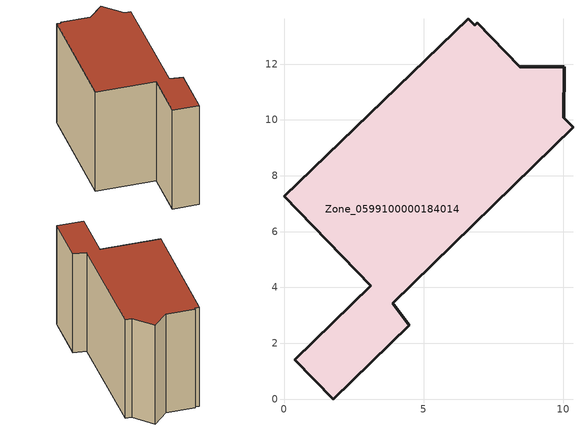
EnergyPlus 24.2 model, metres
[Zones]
Zone_0599100000184014
 floor ground (C_G): 3.9,3.44 4.48,2.65 1.76,0 0.39,1.41 3.11,4.06 0,7.26 6.61,13.62 6.83,13.39 6.92,13.47 8.44,11.91 10.04,11.9 10.02,10.07 10.35,9.73 z0
 wall outside (C_F): 4.48,2.65 3.9,3.44 10.35,9.73 10.02,10.07 10.04,11.9 8.44,11.91 6.92,13.47 6.83,13.39 6.61,13.62 0,7.26 3.11,4.06 0.39,1.41 1.76,0 4.48,2.65 z0:8.23
 roof outside (C_R): 6.61,13.62 0,7.26 3.11,4.06 0.39,1.41 1.76,0 4.48,2.65 3.9,3.44 10.35,9.73 10.02,10.07 10.04,11.9 8.44,11.91 6.92,13.47 6.83,13.39 z8.23
[BUILDING]
Pand.0599100000184014: North Axis=0; Terrain=City; Loads Convergence Tolerance Value=0.04; Temperature Convergence Tolerance Value=0.4; Solar Distribution=FullExterior; Maximum Number of Warmup Days=25; Minimum Number of Warmup Days=1
[Site:Location]
Rotterdam.The.Hague.AP_ZH_NLD Design_Conditions: Latitude=51.96; Longitude=4.45; Time Zone=1; Elevation=-4.5
[SITE:GROUNDTEMPERATURE:BUILDINGSURFACE]
18, 18, 18, 18, 18, 18, 18, 18, 18, 18, 18, 18
[MATERIAL] Thermal Absorptance=0.9; Solar Absorptance=0.7; Visible Absorptance=0.7
Name | Roughness | Thickness | Conductivity | Density | Specific Heat
G.TI.1975-1991 | MediumSmooth | 0.15 | 0.288461 | 540 | 1210
F.TI.1975-1991 | Rough | 0.3 | 0.230769 | 1920 | 840
R.TI.1975-1991 | MediumRough | 0.2 | 0.153846 | 1500 | 1000
[CONSTRUCTION]
C_G: G.TI.1975-1991
C_F: F.TI.1975-1991
C_R: R.TI.1975-1991
[ZONE]
Zone_0599100000184014: Type=1; Multiplier=1; Ceiling Height=Autocalculate; Volume=Autocalculate; Floor Area=autocalculate; Part of Total Floor Area=Yes
[ZONEINFILTRATION:DESIGNFLOWRATE]
Infil_Zone_0599100000184014: Zone or ZoneList or Space or SpaceList=Zone_0599100000184014; Schedule=AlwaysOn; Design Flow Rate Calculation Method=Flow/Area; Flow Rate per Floor Area=0.003; Constant Term Coefficient=1; Temperature Term Coefficient=0; Velocity Term Coefficient=0; Velocity Squared Term Coefficient=0
[HVACTEMPLATE:ZONE:IDEALLOADSAIRSYSTEM]
Zone_0599100000184014: Maximum Heating Supply Air Temperature=50; Minimum Cooling Supply Air Temperature=13; Maximum Heating Supply Air Humidity Ratio=0.0156; Minimum Cooling Supply Air Humidity Ratio=0.0077; Heating Limit=NoLimit; Cooling Limit=NoLimit; Dehumidification Control Type=ConstantSensibleHeatRatio; Cooling Sensible Heat Ratio=0.7; Dehumidification Setpoint=60; Humidification Control Type=None; Humidification Setpoint=30; Outdoor Air Method=None; Outdoor Air Flow Rate per Person=0.00944; Outdoor Air Flow Rate per Zone Floor Area=0; Outdoor Air Flow Rate per Zone=0; Demand Controlled Ventilation Type=None; Outdoor Air Economizer Type=NoEconomizer; Heat Recovery Type=None; Sensible Heat Recovery Effectiveness=0.7; Latent Heat Recovery Effectiveness=0.65
[ZONECONTROL:THERMOSTAT]
ThermostatControl_Zone_0599100000184014: Zone or ZoneList=Zone_0599100000184014; Control Type Schedule=DualSetpointControlType; Control 1=Thermostat_Zone_0599100000184014; Temperature Difference Between Cutout And Setpoint=0
[THERMOSTATSETPOINT:DUALSETPOINT]
Thermostat_Zone_0599100000184014: Heating Setpoint Temperature Schedule=HeatingSetpoint_Zone_0599100000184014; Cooling Setpoint Temperature Schedule=CoolingSetpoint_Zone_0599100000184014
[SCHEDULE:COMPACT]
HeatingSetpoint_Zone_0599100000184014: Through: 12/31, For: AllDays, Until: 24:00, 21
CoolingSetpoint_Zone_0599100000184014: Through: 12/31, For: AllDays, Until: 24:00, 24
DualSetpointControlType: Through: 12/31, For: AllDays, Until: 24:00, 4
AlwaysOn: Through: 12/31, For: AllDays, Until: 24:00, 1
